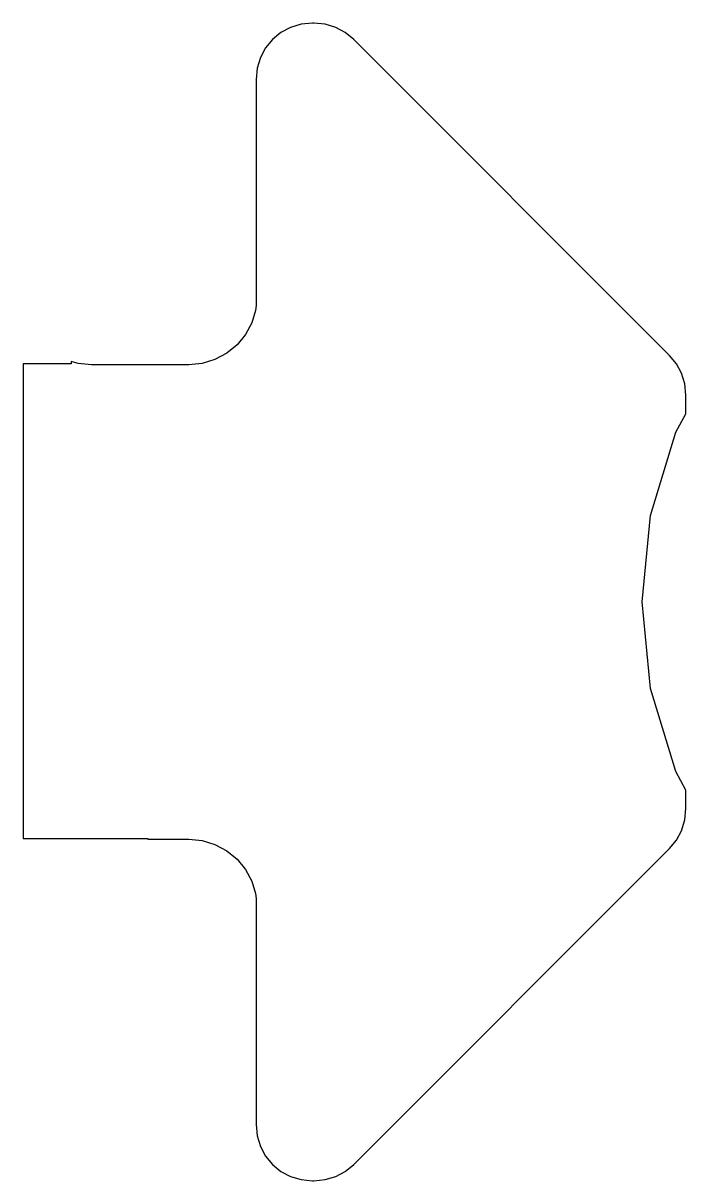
# Model space of a CAD drawing. Header units: metres. Extents: x 0 to 8.1, y -7.2 to 7.
import ezdxf

# ---------------------------------------------------------------- set-up
doc = ezdxf.new("R2010")
doc.units = ezdxf.units.M

msp = doc.modelspace()

# ---------------------------------------------------------------- linework, layer by layer
for p, q in [((3.24805, 6.99707), (3.13086, 6.93359)), ((3.37891, 7.03613), (3.24805, 6.99707)), ((3.51758, 7.0498), (3.37891, 7.03613)), ((3.53418, 7.0498), (3.51758, 7.0498)), ((3.67285, 7.03613), (3.53418, 7.0498)), ((3.80371, 6.99707), (3.67285, 7.03613)), ((3.9209, 6.93359), (3.80371, 6.99707)), ((3.02832, 6.84863), (2.94336, 6.74609)), ((3.13086, 6.93359), (3.02832, 6.84863)), ((4.02441, 6.84863), (3.9209, 6.93359)), ((7.89746, 2.97461), (4.02441, 6.84863)), ((2.94336, 6.74609), (2.87988, 6.62891)), ((2.87988, 6.62891), (2.84082, 6.49805)), ((2.84082, 6.49805), (2.82715, 6.35938)), ((2.82715, 6.35938), (2.82715, 3.58789)), ((2.82715, 3.58789), (2.82129, 3.52441)), ((2.82129, 3.52441), (2.77637, 3.37598)), ((2.77637, 3.37598), (2.69824, 3.23145)), ((2.69824, 3.23145), (2.59375, 3.10352)), ((2.4668, 3.00098), (2.32227, 2.92285)), ((2.59375, 3.10352), (2.4668, 3.00098)), ((0.55957, 2.87012), (-0.030014, 2.87012)), ((-0.030014, 2.87012), (-0.030014, -2.95001)), ((0.644531, 2.875), (0.55957, 2.90137)), ((0.55957, 2.90137), (0.55957, 2.87012)), ((0.807617, 2.8584), (0.644531, 2.875)), ((2.00195, 2.8584), (0.807617, 2.8584)), ((2.16504, 2.875), (2.00195, 2.8584)), ((2.32227, 2.92285), (2.16504, 2.875)), ((7.98242, 2.87207), (7.89746, 2.97461)), ((8.04492, 2.75488), (7.98242, 2.87207)), ((8.08398, 2.62402), (8.04492, 2.75488)), ((8.09766, 2.48535), (8.08398, 2.62402)), ((8.09766, 2.25879), (8.09766, 2.48535)), ((7.97559, 2.03125), (8.09766, 2.25879)), ((7.66602, 1.01074), (7.97559, 2.03125)), ((7.56152, -0.049805), (7.66602, 1.01074)), ((7.66602, -1.11133), (7.56152, -0.049805)), ((7.97559, -2.13086), (7.66602, -1.11133)), ((8.09766, -2.35938), (7.97559, -2.13086)), ((8.09766, -2.58496), (8.09766, -2.35938)), ((8.08398, -2.72363), (8.09766, -2.58496)), ((8.04492, -2.85547), (8.08398, -2.72363)), ((-0.030014, -2.95001), (1.5, -2.95001)), ((1.5, -2.95001), (1.5, -2.95801)), ((1.5, -2.95801), (2.00195, -2.95801)), ((2.00195, -2.95801), (2.16504, -2.97461)), ((2.16504, -2.97461), (2.32227, -3.02344)), ((7.89746, -3.0752), (7.98242, -2.97168)), ((7.98242, -2.97168), (8.04492, -2.85547)), ((2.32227, -3.02344), (2.4668, -3.10059)), ((2.4668, -3.10059), (2.59375, -3.2041)), ((4.02441, -6.94922), (7.89746, -3.0752)), ((2.59375, -3.2041), (2.69824, -3.33105)), ((2.69824, -3.33105), (2.77637, -3.47559)), ((2.77637, -3.47559), (2.82129, -3.62402)), ((2.82129, -3.62402), (2.82715, -3.68848)), ((2.82715, -3.68848), (2.82715, -6.45898)), ((2.82715, -6.45898), (2.84082, -6.59766)), ((2.84082, -6.59766), (2.87988, -6.72852)), ((2.87988, -6.72852), (2.94336, -6.8457)), ((2.94336, -6.8457), (3.02832, -6.94922)), ((3.02832, -6.94922), (3.13086, -7.03418)), ((3.9209, -7.03418), (4.02441, -6.94922)), ((3.13086, -7.03418), (3.24805, -7.09668)), ((3.24805, -7.09668), (3.37891, -7.13574)), ((3.67285, -7.13574), (3.80371, -7.09668)), ((3.80371, -7.09668), (3.9209, -7.03418)), ((3.37891, -7.13574), (3.51758, -7.15039)), ((3.51758, -7.15039), (3.53418, -7.15039)), ((3.53418, -7.15039), (3.67285, -7.13574))]:
    msp.add_line(p, q)

doc.saveas('drawing.dxf')
